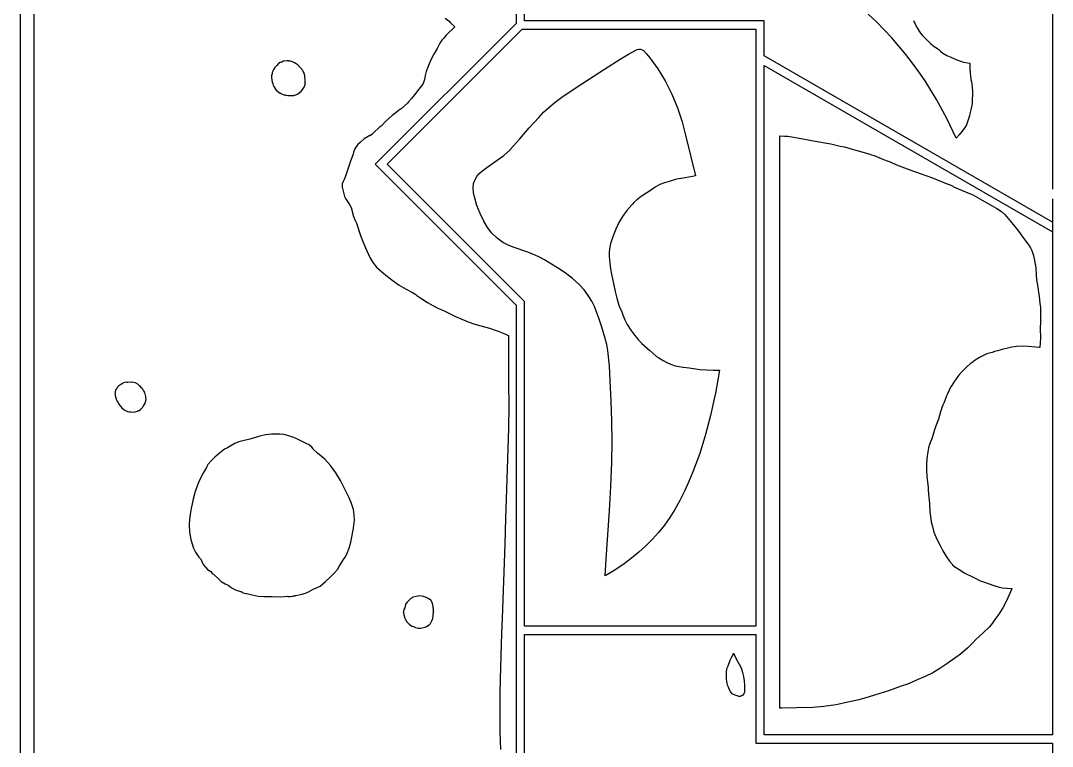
# Model space of a CAD drawing. Extents: x -1 to 498, y 2 to 4924.
# Drawn here: x 2 to 498, y 354.1 to 703.1 of the extents above; entities that cross this region are included whole.
import ezdxf

# ---------------------------------------------------------------- set-up
doc = ezdxf.new("R2010")
doc.units = 0

msp = doc.modelspace()

# ---------------------------------------------------------------- linework, layer by layer
at = {"layer": 'Calque 1'}
for p, q in [((497.998, 1211.88), (497.998, 622.053)), ((1.99988, 2.00054), (1.99988, 803.52)), ((8.47306, 5.29195), (8.46666, 795.294)), ((240.238, 749.191), (240.238, 701.743)), ((244.238, 702.915), (244.238, 753.192)), ((413.374, 702.453), (409.47669, 706.11747)), ((240.238, 701.743), (172.508, 634.013)), ((206.148, 704.204), (207.939, 702.831)), ((210.66, 700.097), (206.519, 696.168)), ((207.939, 702.831), (208.726, 702.074)), ((208.726, 702.074), (210.66, 700.097)), ((359.404, 702.915), (244.237, 702.915)), ((359.404, 686.197), (359.404, 702.915)), ((417.131, 698.683), (413.37392, 702.45331)), ((431.188, 703.08), (432.43683, 700.75961)), ((432.437, 700.76), (432.976749, 699.66992)), ((432.977, 699.67), (434.01681, 698.03488)), ((178.163, 634.013), (243.067, 698.915)), ((205.396, 694.679), (205.193, 694.332)), ((206.519, 696.168), (205.396, 694.679)), ((243.067, 698.915), (355.406, 698.915)), ((355.406, 698.915), (355.406, 411.949)), ((420.748, 694.812), (417.13115, 698.68285)), ((424.224, 690.843), (420.74738, 694.81175)), ((434.017, 698.035), (434.617603, 696.98461)), ((434.617, 696.984), (435.341957, 696.153209)), ((435.342, 696.154), (437.9111, 693.48171)), ((202.2, 689.684), (200.634, 687.027)), ((202.59, 690.313), (202.2, 689.684)), ((202.71, 690.67), (202.59, 690.313)), ((203.516, 692.229), (202.71, 690.67)), ((204.525, 693.613), (203.516, 692.229)), ((205.193, 694.332), (204.525, 693.613)), ((427.569, 686.779), (424.22467, 690.84299)), ((437.911, 693.481), (439.49585, 691.98875)), ((439.496, 691.989), (441.22108, 690.69254)), ((441.221, 690.693), (442.76881, 689.61086)), ((442.769, 689.61), (443.705624, 688.850647)), ((200.634, 687.027), (199.235, 684.275)), ((282.699, 679.807), (290.224, 684.627)), ((290.224, 684.627), (294.28, 687.03)), ((294.28, 687.03), (298.399, 689.242)), ((298.399, 689.242), (299.148, 689.403)), ((299.148, 689.403), (299.966, 689.355)), ((299.966, 689.355), (300.765, 689.109)), ((300.765, 689.109), (301.455, 688.678)), ((301.455, 688.678), (301.506, 688.638)), ((301.506, 688.638), (302.892, 687.188)), ((302.892, 687.188), (304.464, 685.236)), ((304.464, 685.236), (308.321, 679.838)), ((497.998, 606.178), (359.404, 686.1966)), ((430.773, 682.625), (427.5689, 686.77895)), ((443.706, 688.851), (444.314541, 688.234522)), ((444.314, 688.235), (445.40408, 687.367168)), ((445.404, 687.367), (447.33281, 686.34836)), ((447.333, 686.348), (448.87816, 685.678605)), ((448.878, 685.679), (452.07152, 684.25554)), ((123.625, 679.547), (123.198, 678.822)), ((123.671, 679.733), (123.625, 679.547)), ((124.175, 680.465), (123.671, 679.733)), ((124.842, 681.159), (124.175, 680.465)), ((124.969, 681.241), (124.842, 681.159)), ((125.105, 681.521), (124.939, 681.175)), ((124.939, 681.175), (124.969, 681.241)), ((126.03, 682.495), (125.105, 681.521)), ((126.694, 682.942), (126.03, 682.495)), ((127.189, 683.154), (126.694, 682.942)), ((127.505, 683.183), (127.189, 683.154)), ((128.419, 683.532), (127.505, 683.183)), ((129.995, 683.789), (128.419, 683.532)), ((130.88, 683.709), (129.995, 683.789)), ((131.104, 683.619), (130.88, 683.709)), ((131.138, 683.609), (131.104, 683.619)), ((131.212, 683.617), (131.138, 683.609)), ((131.759, 683.527), (131.212, 683.617)), ((133.078, 683.048), (131.759, 683.527)), ((133.698, 682.794), (133.078, 683.048)), ((134.518, 682.267), (133.698, 682.794)), ((135.385, 681.598), (134.518, 682.267)), ((135.605, 681.391), (135.385, 681.598)), ((135.385, 681.598), (135.385, 681.598)), ((136.013, 680.836), (135.605, 681.391)), ((135.987, 680.989), (135.691, 681.294)), ((135.691, 681.294), (135.739, 681.227)), ((135.739, 681.227), (135.829, 681.116)), ((135.829, 681.116), (136.013, 680.836)), ((136.168, 680.762), (135.987, 680.989)), ((136.227, 680.706), (136.168, 680.762)), ((136.194, 680.73), (136.184, 680.741)), ((136.184, 680.741), (136.227, 680.706)), ((136.854, 680.127), (136.194, 680.73)), ((137.157, 679.735), (136.854, 680.127)), ((137.167, 679.677), (137.157, 679.735)), ((137.265, 679.526), (137.167, 679.677)), ((137.361, 679.402), (137.18, 679.658)), ((137.18, 679.658), (137.196, 679.624)), ((137.196, 679.624), (137.265, 679.526)), ((198.004, 681.447), (196.942, 678.558)), ((199.235, 684.275), (198.004, 681.447)), ((269.099, 670.872), (282.699, 679.807)), ((308.321, 679.838), (311.803, 674.152)), ((359.404, 681.577), (497.998, 601.5592)), ((359.404, 411.949), (359.404, 681.577)), ((433.847, 678.384), (430.77255, 682.62527)), ((452.072, 684.255), (453.51398, 683.670272)), ((453.514, 683.671), (455.31316, 683.11273)), ((455.313, 683.112), (457.36087, 682.815667)), ((457.361, 682.816), (458.265874, 682.694292)), ((458.266, 682.694), (458.310979, 680.0614)), ((458.311, 680.062), (458.424771, 677.58815)), ((122.618, 676.655), (122.548, 675.87)), ((122.548, 675.87), (122.556, 675.862)), ((122.556, 675.862), (122.601, 675.555)), ((122.601, 675.555), (122.693, 674.708)), ((122.885, 677.452), (122.618, 676.655)), ((122.693, 674.708), (122.735, 674.563)), ((122.733, 674.602), (122.713, 674.42)), ((122.735, 674.563), (122.733, 674.602)), ((122.92, 677.497), (122.885, 677.452)), ((122.962, 678.06), (122.92, 677.497)), ((123.198, 678.822), (122.962, 678.06)), ((137.57, 679.068), (137.361, 679.402)), ((137.575, 679.042), (137.57, 679.068)), ((137.776, 678.735), (137.575, 679.042)), ((138.123, 677.992), (137.776, 678.735)), ((137.925, 678.293), (137.901, 678.314)), ((137.901, 678.314), (137.978, 678.195)), ((138.263, 677.746), (137.925, 678.293)), ((137.978, 678.195), (138.123, 677.992)), ((138.395, 677.415), (138.263, 677.746)), ((138.639, 676.293), (138.395, 677.415)), ((138.652, 675.737), (138.639, 676.293)), ((138.758, 674.888), (138.652, 675.737)), ((138.782, 674.184), (138.758, 674.888)), ((138.758, 674.888), (138.758, 674.888)), ((196.112, 674.822), (195.706, 673.311)), ((196.454, 676.642), (196.112, 674.822)), ((196.942, 678.558), (196.454, 676.642)), ((436.787, 674.056), (433.84748, 678.38458)), ((458.424, 677.588), (458.588041, 676.717522)), ((458.588, 676.717), (458.799666, 674.76967)), ((458.8, 674.77), (459.061937, 673.57144)), ((122.713, 674.42), (122.958, 673.568)), ((122.958, 673.568), (122.958, 673.568)), ((122.958, 673.568), (123.146, 673.136)), ((123.146, 673.136), (123.128, 673.248)), ((123.128, 673.248), (123.128, 673.226)), ((123.128, 673.226), (123.259, 672.621)), ((123.259, 672.621), (123.469, 672.073)), ((123.469, 672.073), (123.47, 672.073)), ((123.47, 672.073), (123.781, 671.366)), ((123.781, 671.366), (124.604, 670.083)), ((124.604, 670.083), (124.917, 669.681)), ((124.917, 669.681), (125.451, 669.091)), ((137.102, 669.313), (137.72, 670.126)), ((137.72, 670.126), (137.967, 670.525)), ((137.967, 670.525), (138.349, 671.134)), ((137.967, 670.525), (137.967, 670.525)), ((138.349, 671.134), (138.72, 672.348)), ((138.72, 672.348), (138.79, 673.142)), ((138.743, 673.062), (138.792, 673.602)), ((138.767, 673.213), (138.743, 673.062)), ((138.743, 673.062), (138.743, 673.062)), ((138.79, 673.142), (138.767, 673.213)), ((138.792, 673.602), (138.782, 674.184)), ((138.782, 674.184), (138.782, 674.184)), ((193.426, 670.067), (191.312, 667.363)), ((195.384, 672.533), (193.426, 670.067)), ((195.706, 673.311), (195.384, 672.533)), ((262.186, 666.268), (269.099, 670.872)), ((311.803, 674.152), (311.83, 674.105)), ((311.83, 674.105), (315.023, 667.781)), ((439.594, 669.648), (436.78677, 674.05595)), ((442.272, 665.163), (439.59442, 669.64768)), ((459.062, 673.571), (459.233979, 673.078876)), ((459.234, 673.079), (459.342479, 672.533959)), ((459.343, 672.534), (459.409146, 671.2984)), ((459.409, 671.299), (459.668291, 668.89923)), ((125.451, 669.091), (125.451, 669.088)), ((125.451, 669.088), (126.774, 668.236)), ((126.774, 668.236), (127.026, 668.123)), ((127.026, 668.123), (127.1, 668.088)), ((127.1, 668.088), (127.695, 667.736)), ((127.695, 667.736), (128.599, 667.429)), ((128.599, 667.429), (129.146, 667.326)), ((129.146, 667.326), (129.486, 667.215)), ((129.486, 667.215), (130.524, 667.03)), ((130.524, 667.03), (131.063, 667.014)), ((131.063, 667.014), (131.44, 667.003)), ((131.44, 667.003), (132.464, 667.003)), ((132.464, 667.003), (133.284, 667.154)), ((133.284, 667.154), (133.518, 667.252)), ((133.518, 667.252), (133.736, 667.271)), ((133.736, 667.271), (134.229, 667.4)), ((134.229, 667.4), (135.289, 667.887)), ((135.289, 667.887), (135.747, 668.26)), ((135.747, 668.26), (135.843, 668.337)), ((135.811, 668.308), (135.914, 668.371)), ((135.843, 668.337), (135.811, 668.308)), ((135.914, 668.371), (137.102, 669.313)), ((189.973, 665.712), (188.418, 663.992)), ((191.312, 667.363), (189.973, 665.712)), ((258.913, 663.873), (262.186, 666.268)), ((315.023, 667.781), (317.722, 661.22)), ((447.243, 655.971), (442.27149, 665.16261)), ((459.39, 665.462), (459.39, 663.099)), ((459.586, 667.176), (459.390209, 665.4615)), ((459.668, 668.899), (459.585979, 667.17656)), ((183.668, 659.788), (182.608, 658.825)), ((184.604, 660.45), (183.668, 659.788)), ((184.8, 660.54), (184.604, 660.45)), ((186.323, 661.987), (184.8, 660.54)), ((188.048, 663.447), (186.323, 661.987)), ((188.418, 663.992), (188.048, 663.447)), ((253.427, 658.995), (255.849, 661.31)), ((255.849, 661.31), (258.913, 663.873)), ((317.722, 661.22), (319.979, 654.385)), ((458.819, 660.207), (458.393021, 658.26231)), ((459.168, 661.641), (458.81875, 660.20696)), ((459.39, 663.099), (459.16775, 661.64115)), ((180.68, 657.5), (177.442, 654.536)), ((181.886, 658.444), (180.68, 657.5)), ((182.453, 658.711), (181.886, 658.444)), ((182.594, 658.804), (182.453, 658.711)), ((182.608, 658.825), (182.594, 658.804)), ((246.549, 651.47), (251.088, 656.566)), ((251.088, 656.566), (253.427, 658.995)), ((451.709, 646.51), (447.24284, 655.97149)), ((458.099, 657.353), (457.199418, 654.44259)), ((458.393, 658.263), (458.099313, 657.352834)), ((174.331, 651.655), (171.992, 649.422)), ((175.362, 652.295), (174.331, 651.655)), ((177.442, 654.536), (175.362, 652.295)), ((242.016, 646.226), (246.549, 651.47)), ((319.979, 654.385), (321.786, 647.408)), ((454.649, 649.852), (453.14088, 648.20894)), ((455.956, 651.661), (454.64896, 649.85125)), ((456.641, 653.024), (455.95573, 651.6614)), ((457.199, 654.442), (456.64073, 653.02384)), ((167.081, 646.17), (165.313, 644.699)), ((169.026, 647.363), (167.081, 646.17)), ((169.951, 647.816), (169.026, 647.363)), ((169.026, 647.363), (169.026, 647.363)), ((170.075, 647.829), (169.951, 647.816)), ((170.98, 648.488), (169.96, 647.731)), ((169.96, 647.731), (170.075, 647.829)), ((171.992, 649.422), (170.98, 648.488)), ((237.274, 641.032), (242.016, 646.226)), ((321.786, 647.408), (321.796, 647.363)), ((321.796, 647.363), (326.4, 628.388)), ((367.014, 372.451), (367.016, 647.649)), ((367.016, 647.649), (369.249, 647.588)), ((369.249, 647.588), (369.249, 647.588)), ((369.249, 647.588), (370.342, 647.543)), ((370.342, 647.543), (370.342, 647.543)), ((370.342, 647.543), (370.668, 647.514)), ((370.668, 647.514), (370.62, 647.53)), ((370.62, 647.53), (373.716, 646.964)), ((373.716, 646.964), (378.904, 646.141)), ((378.904, 646.141), (384.037, 645.038)), ((384.037, 645.038), (391.445, 643.773)), ((453.141, 648.209), (451.70961, 646.51038)), ((162.345, 640.643), (162.086, 639.791)), ((162.826, 641.717), (162.345, 640.643)), ((163.442, 642.699), (162.826, 641.717)), ((164.105, 643.501), (163.442, 642.699)), ((165.313, 644.699), (164.105, 643.501)), ((234.279, 638.301), (237.263, 641.021)), ((237.263, 641.021), (237.274, 641.032)), ((391.445, 643.773), (395.967, 642.784)), ((395.967, 642.784), (398.06, 642.373)), ((398.06, 642.373), (401.261, 641.471)), ((401.261, 641.471), (404.666, 640.423)), ((404.666, 640.423), (409.757, 638.974)), ((160.481, 635.037), (158.128, 628.324)), ((161.053, 636.807), (160.481, 635.037)), ((161.91, 638.926), (161.053, 636.807)), ((162.086, 639.791), (161.91, 638.926)), ((224.952, 631.631), (231.153, 635.926)), ((231.153, 635.926), (234.279, 638.301)), ((409.757, 638.974), (411.117, 638.561)), ((411.117, 638.561), (412.099, 638.249)), ((412.099, 638.249), (412.395, 638.153)), ((412.395, 638.153), (412.366, 638.172)), ((412.366, 638.172), (416.819, 636.33)), ((416.819, 636.33), (418.512, 635.64)), ((418.512, 635.64), (418.965, 635.484)), ((418.965, 635.484), (419.062, 635.463)), ((419.062, 635.463), (419.981, 635.103)), ((419.981, 635.103), (423.047, 633.809)), ((172.508, 634.013), (240.238, 566.285)), ((244.238, 567.941), (178.163, 634.013)), ((222.284, 629.435), (223.478, 630.573)), ((223.478, 630.573), (224.822, 631.544)), ((224.822, 631.544), (224.952, 631.631)), ((423.047, 633.809), (429.468, 631.393)), ((429.468, 631.393), (434.988, 629.356)), ((157.024, 625.723), (156.653, 624.564)), ((157.465, 626.737), (157.024, 625.723)), ((158.128, 628.324), (157.465, 626.737)), ((219.759, 624.686), (220.46, 626.734)), ((220.46, 626.734), (220.473, 626.758)), ((220.473, 626.758), (221.272, 628.157)), ((221.272, 628.157), (222.284, 629.435)), ((311.517, 625.094), (309.268, 624.239)), ((313.753, 625.766), (311.517, 625.094)), ((316.862, 626.66), (313.753, 625.766)), ((317.497, 626.776), (316.862, 626.66)), ((318.397, 626.93), (317.497, 626.776)), ((319.354, 627.088), (318.397, 626.93)), ((319.704, 627.147), (319.354, 627.088)), ((324.916, 628.184), (319.704, 627.147)), ((326.4, 628.388), (324.916, 628.184)), ((434.988, 629.356), (440.361, 627.462)), ((440.361, 627.462), (446.883, 624.808)), ((156.653, 624.564), (156.545, 623.614)), ((156.545, 623.614), (156.545, 623.614)), ((156.545, 623.614), (156.62, 622.919)), ((156.62, 622.919), (156.865, 621.635)), ((156.865, 621.635), (157.333, 619.797)), ((219.566, 622.53), (219.759, 624.686)), ((219.766, 620.466), (219.566, 622.53)), ((220.158, 618.384), (219.766, 620.466)), ((305.234, 621.749), (300.807, 618.788)), ((306.977, 622.953), (305.234, 621.749)), ((309.268, 624.239), (306.977, 622.953)), ((446.883, 624.808), (447.031, 624.744)), ((447.031, 624.744), (447.039, 624.744)), ((447.039, 624.744), (447.368, 624.612)), ((447.368, 624.612), (448.37, 624.207)), ((448.37, 624.207), (449.495, 623.744)), ((449.495, 623.744), (449.939, 623.564)), ((449.939, 623.564), (450.098, 623.49)), ((450.098, 623.49), (450.098, 623.466)), ((450.098, 623.466), (450.339, 623.31)), ((450.339, 623.31), (450.455, 623.249)), ((450.455, 623.249), (450.524, 623.215)), ((450.524, 623.215), (452.458, 622.368)), ((452.458, 622.368), (456.21, 620.82)), ((456.21, 620.82), (459.697, 619.291)), ((157.333, 619.797), (157.72, 618.55)), ((157.72, 618.55), (158.235, 617.466)), ((158.235, 617.466), (159.385, 615.696)), ((159.385, 615.696), (160.321, 614.312)), ((221.378, 614.187), (220.158, 618.384)), ((296.849, 615.595), (296.076, 614.814)), ((298.211, 616.926), (296.849, 615.595)), ((298.831, 617.391), (298.211, 616.926)), ((299.661, 617.982), (298.831, 617.391)), ((300.542, 618.603), (299.661, 617.982)), ((300.812, 618.794), (300.542, 618.603)), ((300.807, 618.788), (300.812, 618.794)), ((459.697, 619.291), (464.216, 616.693)), ((464.216, 616.693), (469.082, 614.063)), ((497.998, 617.434), (497.998, 359.617)), ((160.321, 614.312), (160.868, 613.208)), ((160.868, 613.208), (162.072, 608.962)), ((222.869, 610.303), (221.378, 614.187)), ((224.603, 606.607), (222.869, 610.303)), ((293.367, 611.809), (291.348, 608.938)), ((295.809, 614.539), (293.367, 611.809)), ((295.836, 614.568), (295.809, 614.539)), ((296.076, 614.814), (295.836, 614.568)), ((469.082, 614.063), (471.365, 612.753)), ((471.365, 612.753), (473.479, 611.343)), ((473.479, 611.343), (475.122, 609.822)), ((162.072, 608.962), (162.829, 607.041)), ((162.829, 607.041), (163.429, 605.623)), ((163.429, 605.623), (165.379, 599.797)), ((226.421, 603.607), (224.603, 606.607)), ((289.634, 605.938), (288.099, 602.818)), ((291.348, 608.938), (289.634, 605.938)), ((475.122, 609.822), (476.821, 607.869)), ((476.821, 607.869), (479.168, 605.102)), ((228.561, 600.86), (226.421, 603.607)), ((231.012, 598.447), (228.561, 600.86)), ((287.12, 600.469), (286.321, 598.135)), ((288.099, 602.818), (287.12, 600.469)), ((479.168, 605.102), (481.168, 602.464)), ((481.168, 602.464), (484.66, 597.881)), ((165.379, 599.797), (166.449, 596.791)), ((166.449, 596.791), (167.731, 593.762)), ((233.764, 596.442), (231.012, 598.447)), ((236.396, 595.069), (233.764, 596.442)), ((285.604, 595.95), (285.025, 593.381)), ((286.321, 598.135), (285.604, 595.95)), ((484.66, 597.881), (486.634, 595.14)), ((167.731, 593.762), (169.887, 589.166)), ((239.248, 593.923), (236.396, 595.069)), ((245.391, 591.838), (239.248, 593.923)), ((248.312, 590.74), (245.391, 591.838)), ((245.391, 591.838), (245.391, 591.838)), ((251.12, 589.449), (248.312, 590.74)), ((285.025, 593.381), (284.895, 591.484)), ((284.895, 591.484), (284.964, 589.692)), ((486.634, 595.14), (487.452, 593.815)), ((487.452, 593.815), (488.097, 592.492)), ((488.097, 592.492), (488.865, 590.198)), ((169.887, 589.166), (171.302, 586.822)), ((171.302, 586.822), (173.16, 584.591)), ((253.822, 588.004), (251.12, 589.449)), ((256.429, 586.454), (253.822, 588.004)), ((260.074, 584.176), (256.428, 586.454)), ((256.428, 586.454), (256.429, 586.454)), ((284.964, 589.692), (285.289, 586.507)), ((285.289, 586.507), (285.607, 583.771)), ((488.865, 590.198), (489.415, 587.721)), ((489.415, 587.721), (489.971, 584.178)), ((173.16, 584.591), (175.671, 582.207)), ((175.671, 582.207), (178.295, 579.972)), ((263.73, 581.76), (260.074, 584.176)), ((267.295, 579.098), (263.73, 581.76)), ((285.607, 583.771), (286.062, 581.096)), ((286.062, 581.096), (287.194, 575.905)), ((489.971, 584.178), (490.201, 580.749)), ((490.201, 580.749), (490.386, 578.448)), ((178.295, 579.972), (181.037, 577.887)), ((181.037, 577.887), (183.903, 575.945)), ((183.903, 575.945), (187.306, 574.021)), ((270.668, 576.074), (267.295, 579.098)), ((272.92, 573.614), (270.668, 576.074)), ((287.194, 575.905), (287.819, 572.878)), ((490.386, 578.448), (490.775, 575.918)), ((490.775, 575.918), (491.212, 573.59)), ((187.306, 574.021), (190.461, 572.328)), ((190.461, 572.328), (191.974, 571.433)), ((191.974, 571.433), (192.503, 570.96)), ((192.503, 570.96), (194.841, 569.264)), ((274.878, 570.952), (272.92, 573.614)), ((276.563, 568.137), (274.878, 570.952)), ((287.819, 572.878), (288.594, 569.61)), ((491.212, 573.59), (491.653, 570.372)), ((194.841, 569.264), (197.541, 567.544)), ((197.541, 567.544), (200.144, 566.009)), ((200.144, 566.009), (202.834, 564.655)), ((240.238, 566.285), (240.238, 409.949)), ((244.238, 411.949), (244.238, 567.941)), ((277.992, 565.213), (276.563, 568.137)), ((288.594, 569.61), (289.631, 566.266)), ((289.631, 566.266), (290.295, 564.705)), ((491.653, 570.372), (492.005, 567.002)), ((492.005, 567.002), (492.233, 565.234)), ((202.834, 564.655), (205.277, 563.604)), ((205.277, 563.604), (211.09, 560.832)), ((211.09, 560.832), (217.165, 558.159)), ((278.003, 565.197), (277.992, 565.213)), ((279.847, 560.427), (278.003, 565.197)), ((290.295, 564.705), (290.869, 563.496)), ((290.869, 563.496), (291.552, 561.57)), ((291.552, 561.57), (292.51, 559.273)), ((492.233, 565.234), (492.302, 562.787)), ((492.302, 562.787), (492.286, 558.219)), ((217.165, 558.159), (220.287, 557.154)), ((220.287, 557.154), (223.189, 556.386)), ((223.189, 556.386), (227.415, 555.131)), ((281.418, 555.679), (279.847, 560.427)), ((283.072, 550.222), (281.418, 555.679)), ((281.418, 555.679), (281.418, 555.679)), ((292.51, 559.273), (293.616, 557.012)), ((293.616, 557.012), (295.349, 554.184)), ((492.286, 558.219), (492.204, 555.259)), ((227.415, 555.131), (231.572, 553.741)), ((231.572, 553.741), (234.027, 552.744)), ((234.027, 552.744), (236.51, 551.618)), ((236.51, 551.618), (236.572, 528.678)), ((295.349, 554.184), (297.307, 551.603)), ((297.307, 551.603), (298.796, 549.743)), ((492.204, 555.259), (492.304, 550.329)), ((283.765, 547.396), (283.072, 550.222)), ((284.3, 544.494), (283.765, 547.396)), ((298.796, 549.743), (300.622, 547.774)), ((300.622, 547.774), (304.49, 544.464)), ((476.522, 545.615), (473.892, 545.003)), ((478.506, 546.103), (476.522, 545.615)), ((480.827, 546.429), (478.506, 546.103)), ((483.618, 546.484), (480.827, 546.429)), ((486.378, 546.381), (483.618, 546.484)), ((491.772, 545.87), (486.378, 546.381)), ((491.968, 545.849), (491.772, 545.87)), ((492.294, 550.329), (491.968, 545.849)), ((492.294, 550.329), (492.294, 550.329)), ((492.304, 550.329), (492.294, 550.329)), ((284.31, 544.461), (284.3, 544.494)), ((285.022, 537.126), (284.31, 544.461)), ((304.49, 544.464), (305.9, 543.128)), ((305.9, 543.128), (307.699, 541.63)), ((307.699, 541.63), (308.808, 540.953)), ((308.808, 540.953), (310.837, 539.687)), ((462.925, 541.076), (460.848, 539.766)), ((463.584, 541.356), (462.925, 541.076)), ((463.682, 541.363), (463.584, 541.356)), ((464.814, 541.996), (463.682, 541.363)), ((466.505, 542.815), (464.814, 541.996)), ((469.04, 543.549), (466.505, 542.815)), ((469.508, 543.678), (469.04, 543.549)), ((469.733, 543.784), (469.508, 543.678)), ((469.923, 543.862), (469.733, 543.784)), ((470.183, 543.949), (469.923, 543.862)), ((470.923, 544.172), (470.183, 543.949)), ((471.595, 544.319), (470.923, 544.172)), ((473.892, 545.003), (471.595, 544.319)), ((285.437, 529.899), (285.022, 537.126)), ((310.837, 539.687), (313.044, 538.495)), ((313.044, 538.495), (314.867, 537.724)), ((314.867, 537.724), (316.711, 537.137)), ((316.711, 537.137), (320.46, 536.423)), ((320.46, 536.423), (323.331, 536.143)), ((323.331, 536.143), (328.535, 535.363)), ((456.689, 536.368), (454.286, 533.986)), ((458.689, 538.118), (456.689, 536.368)), ((459.284, 538.517), (458.689, 538.118)), ((460.848, 539.766), (459.284, 538.517)), ((328.535, 535.363), (331.843, 535.147)), ((331.843, 535.147), (335.01, 535.045)), ((335.01, 535.045), (337.965, 534.952)), ((337.96, 534.958), (335.83, 522.986)), ((337.965, 534.952), (337.96, 534.958)), ((452.13, 531.364), (451.397, 530.369)), ((452.561, 531.873), (452.13, 531.364)), ((452.974, 532.512), (452.561, 531.873)), ((454.286, 533.986), (452.974, 532.512)), ((47.9536, 525.852), (47.6196, 525.322)), ((48.4224, 526.284), (47.9536, 525.852)), ((48.1335, 526.016), (48.4224, 526.284)), ((48.1671, 526.08), (48.1335, 526.016)), ((48.4835, 526.664), (48.1671, 526.08)), ((49.2632, 527.526), (48.4835, 526.664)), ((49.2635, 527.526), (49.2632, 527.526)), ((49.7241, 527.834), (49.2635, 527.526)), ((50.6758, 528.364), (49.7241, 527.834)), ((50.8216, 528.482), (50.6245, 528.336)), ((50.6245, 528.336), (50.6758, 528.364)), ((51.1682, 528.744), (50.8216, 528.482)), ((51.9321, 529.06), (51.1682, 528.744)), ((52.6938, 529.16), (51.9321, 529.06)), ((53.2772, 529.088), (52.6938, 529.16)), ((53.4815, 529.135), (53.2772, 529.088)), ((54.8092, 529.214), (53.4815, 529.135)), ((55.3217, 529.103), (54.8092, 529.214)), ((55.7715, 529.162), (55.3217, 529.103)), ((56.4035, 529.092), (55.7715, 529.162)), ((57.2616, 528.842), (56.4035, 529.092)), ((58.326, 528.228), (57.2616, 528.842)), ((58.5043, 528.094), (58.326, 528.228)), ((58.635, 528.015), (58.5043, 528.094)), ((58.861, 527.834), (58.635, 528.015)), ((59.2071, 527.53), (58.861, 527.834)), ((59.2243, 527.504), (59.2071, 527.53)), ((60.3281, 526.371), (59.2243, 527.504)), ((60.4546, 526.198), (60.3281, 526.371)), ((60.5157, 526.111), (60.4546, 526.198)), ((60.5805, 526.012), (60.5157, 526.111)), ((60.6665, 525.912), (60.5776, 526.019)), ((60.5776, 526.019), (60.6017, 525.975)), ((60.6017, 525.975), (60.5805, 526.012)), ((61.1012, 525.291), (60.6665, 525.912)), ((236.572, 528.678), (236.628, 517.852)), ((285.437, 529.889), (285.437, 529.899)), ((285.924, 520.153), (285.437, 529.889)), ((449.251, 527.135), (447.571, 523.625)), ((449.262, 527.153), (449.251, 527.135)), ((449.273, 527.17), (449.262, 527.153)), ((450.995, 529.73), (449.273, 527.17)), ((451.397, 530.369), (450.995, 529.73)), ((47.3535, 523.816), (47.3485, 523.814)), ((47.3485, 523.814), (47.3485, 523.814)), ((47.3485, 523.814), (47.3905, 523.675)), ((47.4204, 524.048), (47.3535, 523.816)), ((47.3905, 523.675), (47.3905, 523.293)), ((47.3905, 523.293), (47.4016, 523.115)), ((47.4016, 523.115), (47.4805, 522.646)), ((47.4339, 524.724), (47.4106, 524.087)), ((47.4106, 524.087), (47.4204, 524.048)), ((47.6196, 525.322), (47.4339, 524.724)), ((47.4805, 522.646), (47.5466, 522.47)), ((47.5466, 522.47), (47.5564, 522.439)), ((47.5564, 522.439), (47.5765, 522.219)), ((47.5765, 522.219), (47.8628, 521.072)), ((47.8628, 521.072), (48.189, 520.429)), ((61.4743, 524.525), (61.1012, 525.291)), ((61.3589, 524.633), (61.342, 524.67)), ((61.342, 524.67), (61.4608, 524.48)), ((61.5904, 524.277), (61.3589, 524.633)), ((61.4608, 524.48), (61.4743, 524.525)), ((61.591, 524.277), (61.5904, 524.277)), ((61.8831, 523.679), (61.591, 524.277)), ((61.8323, 519.189), (62.2746, 520.807)), ((62.1677, 522.381), (61.8648, 523.656)), ((61.8648, 523.656), (61.9, 523.589)), ((61.9, 523.589), (61.8831, 523.679)), ((62.2662, 521.879), (62.1677, 522.381)), ((62.2746, 520.807), (62.2662, 521.879)), ((335.758, 522.578), (333.7, 513.264)), ((335.83, 522.986), (335.758, 522.598)), ((335.758, 522.598), (335.758, 522.588)), ((335.758, 522.588), (335.758, 522.578)), ((446.841, 521.707), (445.793, 519.161)), ((447.095, 522.591), (446.841, 521.707)), ((447.571, 523.625), (447.095, 522.591)), ((48.189, 520.429), (48.2531, 520.301)), ((48.2531, 520.301), (48.3211, 520.174)), ((48.3211, 520.174), (48.7425, 519.526)), ((48.7425, 519.526), (48.8915, 519.317)), ((48.8915, 519.317), (48.8537, 519.389)), ((48.8537, 519.389), (49.2656, 518.654)), ((49.2656, 518.654), (49.2659, 518.655)), ((49.2659, 518.655), (49.7159, 518.05)), ((49.7159, 518.05), (49.6694, 518.111)), ((49.6694, 518.111), (49.8019, 517.898)), ((49.8019, 517.898), (50.6716, 516.825)), ((50.6716, 516.825), (51.6609, 516.058)), ((51.6609, 516.058), (52.067, 515.825)), ((59.0057, 515.635), (59.6764, 516.026)), ((59.6764, 516.026), (59.6767, 516.026)), ((59.6767, 516.026), (60.5408, 517.01)), ((60.5408, 517.01), (60.6985, 517.312)), ((60.6985, 517.312), (60.875, 517.479)), ((60.875, 517.479), (61.4354, 518.32)), ((61.4354, 518.32), (61.8323, 519.189)), ((236.628, 517.852), (236.594, 507.096)), ((286.274, 510.394), (285.924, 520.153)), ((444.693, 516.423), (444.169, 514.909)), ((445.092, 517.282), (444.693, 516.423)), ((445.058, 517.328), (445.05, 517.206)), ((445.05, 517.206), (445.092, 517.282)), ((445.296, 518.136), (445.058, 517.328)), ((445.306, 518.159), (445.296, 518.146)), ((445.296, 518.146), (445.296, 518.136)), ((445.793, 519.161), (445.306, 518.159)), ((52.067, 515.825), (52.3657, 515.613)), ((52.3657, 515.613), (53.3098, 515.129)), ((53.3098, 515.129), (54.107, 514.92)), ((54.107, 514.92), (54.5258, 514.911)), ((54.5258, 514.911), (55.0354, 514.885)), ((55.0354, 514.885), (55.0356, 514.885)), ((55.0356, 514.885), (55.0362, 514.885)), ((55.0362, 514.885), (55.0367, 514.885)), ((55.0367, 514.885), (55.037, 514.885)), ((55.037, 514.885), (55.8762, 514.83)), ((55.8762, 514.83), (57.1248, 514.97)), ((57.1248, 514.97), (58.4326, 515.42)), ((58.4332, 515.42), (58.3339, 515.38)), ((58.3339, 515.38), (58.3937, 515.401)), ((58.3937, 515.401), (58.6935, 515.512)), ((58.4326, 515.42), (58.4332, 515.42)), ((58.6935, 515.512), (59.0057, 515.635)), ((333.7, 513.264), (331.284, 504.05)), ((443.24, 511.44), (442.587, 509.77)), ((444.169, 514.909), (443.24, 511.44)), ((444.169, 514.909), (444.169, 514.909)), ((236.594, 507.096), (236.124, 492.328)), ((286.416, 500.614), (286.274, 510.394)), ((441.272, 506.262), (440.912, 504.76)), ((441.737, 507.713), (441.272, 506.262)), ((442.587, 509.77), (441.737, 507.725)), ((441.737, 507.725), (441.737, 507.713)), ((108.764, 500.992), (106.915, 500.449)), ((112.2, 501.816), (108.764, 500.992)), ((116.943, 503.285), (112.2, 501.816)), ((119.722, 503.877), (116.943, 503.285)), ((122.548, 504.247), (119.722, 503.877)), ((124.027, 504.266), (122.548, 504.247)), ((124.947, 504.214), (124.027, 504.266)), ((126.79, 504.274), (124.947, 504.214)), ((128.606, 504.053), (126.79, 504.274)), ((130.325, 503.636), (128.606, 504.053)), ((133.37, 502.573), (130.325, 503.636)), ((135.348, 501.675), (133.37, 502.573)), ((136.952, 500.873), (135.348, 501.675)), ((331.284, 504.05), (328.456, 494.972)), ((440.213, 502.429), (439.324, 499.975)), ((440.912, 504.76), (440.213, 502.429)), ((100.041, 496.942), (97.5663, 495.008)), ((101.384, 497.702), (100.041, 496.942)), ((102.278, 498.128), (101.384, 497.702)), ((103.045, 498.647), (102.278, 498.128)), ((105.035, 499.712), (103.045, 498.647)), ((106.915, 500.449), (105.035, 499.712)), ((139.325, 499.794), (136.952, 500.873)), ((140.636, 499.01), (139.325, 499.794)), ((141.915, 497.956), (140.636, 499.01)), ((142.588, 497.183), (141.915, 497.956)), ((142.703, 496.964), (142.588, 497.183)), ((144.731, 495.122), (142.703, 496.964)), ((286.281, 490.816), (286.416, 500.614)), ((438.483, 497.699), (438.057, 495.679)), ((438.983, 499.191), (438.483, 497.699)), ((439.324, 499.975), (438.983, 499.191)), ((93.7351, 491.59), (92.0624, 489.597)), ((95.4383, 493.126), (93.7351, 491.59)), ((97.5663, 495.008), (95.4383, 493.126)), ((148.209, 492.137), (144.731, 495.122)), ((151.005, 489.067), (148.209, 492.137)), ((236.124, 492.328), (235.459, 473.055)), ((328.456, 494.972), (325.17, 486.064)), ((437.649, 492.546), (437.467, 489.453)), ((438.057, 495.679), (437.649, 492.546)), ((90.4133, 486.559), (89.6275, 485.268)), ((91.3708, 488.222), (90.4133, 486.559)), ((91.5341, 488.642), (91.3708, 488.222)), ((92.0624, 489.597), (91.5341, 488.642)), ((153.514, 485.61), (151.005, 489.067)), ((285.734, 479.103), (286.281, 490.798)), ((286.281, 490.798), (286.281, 490.816)), ((437.467, 489.453), (437.53, 487.073)), ((437.53, 487.073), (437.671, 483.778)), ((89.6275, 485.268), (87.5315, 480.974)), ((155.701, 481.997), (153.514, 485.61)), ((157.532, 478.459), (155.701, 481.997)), ((323.244, 481.416), (321.183, 476.839)), ((325.17, 486.065), (323.244, 481.416)), ((325.17, 486.064), (325.17, 486.065)), ((437.671, 483.778), (438.144, 479.77)), ((85.936, 476.699), (84.7443, 472.311)), ((87.5315, 480.974), (85.936, 476.699)), ((159.984, 473.56), (157.532, 478.459)), ((285.027, 467.435), (285.734, 479.103)), ((321.183, 476.839), (318.968, 472.347)), ((438.144, 479.77), (438.311, 478.804)), ((438.311, 478.804), (438.356, 477.166)), ((438.356, 477.166), (438.88, 470.798)), ((84.7443, 472.311), (83.8593, 467.679)), ((161.127, 470.873), (159.984, 473.56)), ((235.459, 473.055), (235.073, 463.759)), ((318.968, 472.347), (316.581, 467.958)), ((83.8593, 467.679), (83.468, 465.52)), ((162.007, 467.952), (161.127, 470.873)), ((162.394, 465.354), (162.007, 467.952)), ((283.517, 444.161), (285.027, 467.435)), ((316.581, 467.958), (314.174, 464.16)), ((438.88, 470.798), (439.097, 466.788)), ((439.097, 466.788), (439.605, 463.505)), ((83.1145, 463.104), (82.9894, 460.646)), ((83.468, 465.52), (83.1145, 463.104)), ((162.225, 460.358), (162.432, 462.815)), ((162.432, 462.815), (162.394, 465.354)), ((235.073, 463.759), (234.788, 451.374)), ((314.174, 464.16), (311.549, 460.507)), ((439.605, 463.505), (439.605, 463.505)), ((439.605, 463.505), (439.785, 462.116)), ((439.785, 462.116), (440.308, 459.809)), ((82.9894, 460.646), (82.9907, 460.641)), ((82.9907, 460.641), (83.2106, 457.039)), ((83.2106, 457.039), (83.8546, 453.505)), ((160.792, 452.264), (161.88, 458.005)), ((161.88, 458.005), (162.225, 460.358)), ((308.721, 457.002), (305.704, 453.648)), ((311.549, 460.507), (308.721, 457.002)), ((440.308, 459.809), (441.041, 457.11)), ((441.041, 457.11), (441.052, 457.096)), ((441.052, 457.096), (442.47, 453.688)), ((83.8546, 453.505), (84.4094, 451.447)), ((84.4094, 451.447), (85.1367, 449.418)), ((159.957, 449.333), (160.792, 452.264)), ((234.788, 451.374), (233.451, 415.768)), ((305.704, 453.648), (302.516, 450.447)), ((442.47, 453.688), (444.028, 450.622)), ((85.1367, 449.418), (86.1006, 447.437)), ((86.1006, 447.437), (87.3645, 445.52)), ((157.945, 444.986), (158.785, 446.435)), ((158.785, 446.435), (159.957, 449.333)), ((299.172, 447.401), (295.685, 444.514)), ((302.516, 450.447), (299.172, 447.401)), ((444.028, 450.622), (444.64, 449.313)), ((444.64, 449.313), (445.418, 448.096)), ((445.418, 448.096), (446.791, 445.68)), ((87.3645, 445.52), (87.6913, 445.005)), ((87.6913, 445.005), (88.6903, 444.055)), ((88.6903, 444.055), (89.1711, 443.011)), ((89.1711, 443.011), (89.6545, 441.86)), ((89.6545, 441.86), (90.5673, 440.535)), ((155.353, 440.823), (157.242, 443.95)), ((157.242, 443.95), (157.945, 444.986)), ((283.046, 436.092), (283.517, 444.15)), ((283.517, 444.15), (283.517, 444.161)), ((292.071, 441.787), (287.631, 438.77)), ((295.685, 444.514), (292.071, 441.787)), ((446.791, 445.68), (448.481, 443.107)), ((448.481, 443.107), (449.942, 441.462)), ((449.942, 441.462), (449.952, 441.452)), ((449.952, 441.452), (451.349, 440.317)), ((90.5673, 440.535), (90.5673, 440.536)), ((90.5673, 440.536), (90.8589, 440.3)), ((90.8589, 440.3), (91.8127, 439.159)), ((91.8127, 439.159), (93.0917, 438.394)), ((93.0917, 438.394), (93.4716, 438.196)), ((93.4716, 438.196), (94.1061, 437.25)), ((94.1061, 437.25), (94.6456, 436.851)), ((94.6456, 436.851), (95.0938, 436.49)), ((95.0938, 436.49), (95.1925, 436.425)), ((150.801, 435.479), (152.963, 437.57)), ((152.963, 437.57), (154.252, 439.182)), ((154.252, 439.182), (155.353, 440.823)), ((287.631, 438.77), (283.046, 436.092)), ((451.349, 440.317), (451.36, 440.317)), ((451.36, 440.317), (452.635, 439.515)), ((452.635, 439.515), (455.961, 437.417)), ((455.961, 437.417), (459.919, 435.42)), ((95.1925, 436.425), (96.6315, 435.124)), ((96.6315, 435.124), (97.2618, 434.419)), ((97.2618, 434.419), (98.4749, 433.334)), ((98.4749, 433.334), (100.367, 432.238)), ((100.367, 432.238), (101.825, 431.567)), ((101.825, 431.567), (103.105, 430.632)), ((145.936, 431.166), (147.353, 432.203)), ((147.353, 432.203), (148.601, 433.291)), ((148.601, 433.291), (150.801, 435.479)), ((459.919, 435.42), (461.232, 434.726)), ((461.232, 434.726), (462.896, 433.886)), ((462.896, 433.886), (465.37, 432.965)), ((465.37, 432.965), (467.65, 432.22)), ((467.65, 432.22), (469.865, 431.423)), ((103.105, 430.632), (104.052, 429.996)), ((104.052, 429.996), (105.27, 429.378)), ((105.27, 429.378), (106.086, 429.102)), ((106.086, 429.102), (106.706, 428.816)), ((106.706, 428.816), (108.299, 428.327)), ((108.299, 428.327), (108.146, 428.365)), ((108.146, 428.365), (108.212, 428.301)), ((108.212, 428.301), (109.035, 427.957)), ((108.299, 428.327), (108.299, 428.327)), ((109.035, 427.957), (110.265, 427.662)), ((110.265, 427.662), (110.787, 427.616)), ((110.787, 427.616), (113.292, 426.942)), ((113.292, 426.942), (116.182, 426.349)), ((134.35, 426.553), (137.188, 427.206)), ((137.188, 427.206), (138.872, 427.759)), ((138.872, 427.759), (140.322, 428.456)), ((140.322, 428.456), (142.567, 429.692)), ((142.567, 429.692), (143.934, 430.22)), ((143.934, 430.22), (144.896, 430.603)), ((144.896, 430.603), (145.936, 431.166)), ((469.865, 431.423), (472.371, 430.665)), ((472.371, 430.665), (473.974, 430.392)), ((473.974, 430.392), (476.204, 430.094)), ((478.467, 429.866), (475.961, 424.028)), ((476.204, 430.094), (478.488, 429.929)), ((478.496, 429.929), (478.467, 429.866)), ((478.488, 429.929), (478.496, 429.929)), ((116.182, 426.349), (119.288, 426.072)), ((119.288, 426.072), (121.35, 426.084)), ((121.35, 426.084), (122.869, 426.189)), ((122.869, 426.189), (126.827, 425.98)), ((126.827, 425.98), (128.835, 426.128)), ((128.835, 426.128), (130.2, 426.272)), ((130.2, 426.272), (130.477, 426.177)), ((130.477, 426.177), (131.711, 426.142)), ((131.711, 426.142), (132.866, 426.347)), ((132.866, 426.347), (133.178, 426.492)), ((133.178, 426.492), (133.22, 426.482)), ((133.22, 426.482), (133.83, 426.44)), ((133.83, 426.44), (134.005, 426.492)), ((134.005, 426.492), (134.35, 426.553)), ((187.016, 422.238), (186.811, 421.507)), ((187.312, 422.764), (187.016, 422.238)), ((187.879, 423.353), (187.312, 422.764)), ((188.555, 424.257), (187.879, 423.353)), ((189.637, 425.146), (188.555, 424.257)), ((190.265, 425.55), (189.637, 425.146)), ((190.616, 425.758), (190.265, 425.55)), ((191.305, 425.976), (190.616, 425.758)), ((192.149, 426.075), (191.305, 425.976)), ((193.078, 426.355), (192.149, 426.075)), ((193.961, 426.442), (193.078, 426.355)), ((194.655, 426.377), (193.961, 426.442)), ((195.507, 426.14), (194.655, 426.377)), ((195.798, 426.095), (195.507, 426.14)), ((196.626, 425.812), (195.798, 426.095)), ((196.902, 425.68), (196.626, 425.812)), ((196.964, 425.656), (196.902, 425.68)), ((198.141, 425.145), (196.964, 425.656)), ((197.947, 425.229), (197.84, 425.261)), ((197.84, 425.261), (198.141, 425.145)), ((198.595, 424.908), (197.947, 425.229)), ((199.206, 424.432), (198.595, 424.908)), ((199.911, 423.266), (199.206, 424.432)), ((200.183, 422.198), (199.911, 423.266)), ((200.245, 421.176), (200.183, 422.198)), ((475.961, 424.028), (474.231, 420.752)), ((186.074, 419.024), (186.062, 418.346)), ((186.062, 418.346), (186.09, 418.457)), ((186.296, 419.903), (186.072, 419.024)), ((186.072, 419.024), (186.074, 419.024)), ((186.09, 418.457), (186.091, 418.476)), ((186.091, 418.476), (186.183, 417.27)), ((186.183, 417.27), (186.688, 415.775)), ((186.764, 420.74), (186.296, 419.903)), ((186.811, 421.507), (186.764, 420.74)), ((200.16, 415.524), (200.339, 416.83)), ((200.245, 421.119), (200.245, 421.176)), ((200.333, 420.794), (200.245, 421.119)), ((200.309, 417.6), (200.42, 418.205)), ((200.339, 416.83), (200.309, 417.6)), ((200.36, 420.552), (200.333, 420.794)), ((200.453, 420.244), (200.333, 420.661)), ((200.333, 420.661), (200.36, 420.552)), ((200.435, 419.203), (200.38, 418.934)), ((200.38, 418.934), (200.384, 418.981)), ((200.384, 418.981), (200.434, 419.198)), ((200.42, 418.205), (200.482, 419.069)), ((200.422, 419.114), (200.434, 419.212)), ((200.424, 419.179), (200.422, 419.114)), ((200.434, 419.198), (200.424, 419.179)), ((200.434, 419.212), (200.476, 419.419)), ((200.482, 419.069), (200.435, 419.203)), ((200.476, 419.429), (200.453, 420.244)), ((200.476, 419.419), (200.476, 419.429)), ((472.23, 417.589), (470.352, 415.021)), ((474.231, 420.752), (472.23, 417.589)), ((186.688, 415.775), (186.956, 415.119)), ((186.956, 415.119), (187.695, 413.897)), ((187.695, 413.897), (188.766, 412.865)), ((188.766, 412.865), (189.495, 412.412)), ((189.495, 412.412), (190.193, 411.958)), ((190.193, 411.958), (190.939, 411.655)), ((196.4, 411.449), (197.055, 411.679)), ((197.055, 411.679), (197.931, 412.122)), ((197.931, 412.122), (198.628, 412.66)), ((198.628, 412.66), (199.113, 413.22)), ((199.113, 413.22), (199.731, 414.371)), ((199.731, 414.371), (200.16, 415.524)), ((233.451, 415.768), (233.146, 408.412)), ((355.406, 411.949), (244.238, 411.949)), ((359.404, 359.617), (359.404, 411.949)), ((469.018, 413.112), (467.82, 411.572)), ((470.352, 415.021), (469.018, 413.112)), ((190.939, 411.655), (191.757, 411.292)), ((191.757, 411.292), (193.169, 410.923)), ((193.169, 410.923), (194.216, 410.89)), ((194.216, 410.89), (195.109, 411.028)), ((195.109, 411.028), (196.4, 411.449)), ((233.146, 408.412), (232.759, 392.208)), ((240.238, 409.949), (240.238, 70.9945)), ((244.238, 407.949), (355.406, 407.949)), ((244.238, 77.2053), (244.238, 407.949)), ((355.406, 407.949), (355.406, 355.617)), ((464.785, 408.699), (461.435, 405.619)), ((467.82, 411.572), (464.785, 408.699)), ((458.036, 402.057), (457.358, 401.53)), ((459.618, 403.67), (458.036, 402.057)), ((461.435, 405.619), (459.618, 403.67)), ((343.14, 395.495), (343.984, 397.141)), ((343.984, 397.141), (344.5, 398.292)), ((344.5, 398.292), (344.765, 398.919)), ((344.765, 398.92), (344.765, 398.919)), ((344.765, 398.919), (344.765, 398.92)), ((344.765, 398.919), (346.035, 396.14)), ((453.76, 398.444), (447.275, 393.692)), ((457.358, 401.53), (453.76, 398.444)), ((232.759, 392.208), (232.414, 380.13)), ((341.675, 391.777), (342.09, 392.805)), ((342.09, 392.805), (343.14, 395.495)), ((346.035, 396.14), (347.509, 393.617)), ((347.509, 393.617), (348.091, 392.53)), ((348.091, 392.53), (348.554, 391.384)), ((447.275, 393.692), (443.917, 391.521)), ((341.36, 389.897), (341.426, 391.102)), ((341.381, 388.186), (341.36, 389.897)), ((341.378, 386.57), (341.381, 388.186)), ((341.423, 391.05), (341.476, 391.202)), ((341.426, 391.102), (341.423, 391.05)), ((341.476, 391.202), (341.675, 391.777)), ((348.554, 391.384), (348.972, 389.537)), ((348.972, 389.537), (349.493, 387.61)), ((349.493, 387.61), (349.773, 385.543)), ((436.85, 387.71), (433.032, 386.031)), ((440.472, 389.514), (436.85, 387.71)), ((443.917, 391.521), (440.472, 389.514)), ((341.466, 385.289), (341.378, 386.57)), ((341.68, 384.461), (341.466, 385.289)), ((341.809, 383.561), (341.68, 384.461)), ((342.286, 382.493), (341.809, 383.561)), ((342.593, 381.563), (342.286, 382.493)), ((349.773, 385.543), (349.953, 383.331)), ((349.953, 383.331), (350.072, 380.963)), ((425.288, 383.025), (419.248, 380.759)), ((428.378, 384.001), (425.288, 383.025)), ((430.604, 384.928), (428.378, 384.001)), ((433.032, 386.031), (430.604, 384.928)), ((232.414, 380.13), (232.327, 370.505)), ((343.331, 380.458), (342.593, 381.563)), ((344.14, 379.362), (343.331, 380.458)), ((344.775, 379.001), (344.14, 379.362)), ((346.008, 378.565), (344.775, 379.001)), ((346.998, 378.162), (346.008, 378.565)), ((347.093, 378.112), (346.998, 378.162)), ((347.458, 378.085), (347.001, 378.162)), ((347.001, 378.162), (347.093, 378.112)), ((348.056, 378.088), (347.458, 378.085)), ((348.609, 378.306), (348.056, 378.088)), ((349.13, 378.741), (348.609, 378.306)), ((349.633, 379.397), (349.13, 378.741)), ((349.948, 380.108), (349.633, 379.397)), ((350.072, 380.963), (349.948, 380.108)), ((409.916, 377.898), (404.923, 376.441)), ((414.993, 379.487), (409.916, 377.898)), ((419.248, 380.759), (414.993, 379.487)), ((367.987, 372.469), (367.014, 372.451)), ((375.015, 372.656), (367.987, 372.469)), ((378.295, 372.728), (375.015, 372.656)), ((381.185, 372.682), (378.295, 372.728)), ((384.667, 372.895), (381.185, 372.682)), ((388.201, 373.283), (384.667, 372.895)), ((394.051, 374.083), (388.201, 373.283)), ((399.716, 375.253), (394.051, 374.083)), ((404.923, 376.441), (399.716, 375.253)), ((232.327, 370.505), (232.393, 360.913)), ((232.393, 360.913), (232.631, 352.531)), ((497.998, 359.617), (359.404, 359.617)), ((355.406, 355.617), (497.998, 355.617)), ((497.998, 355.617), (497.998, 2.00054))]:
    msp.add_line(p, q, dxfattribs=at)

doc.saveas('drawing.dxf')
